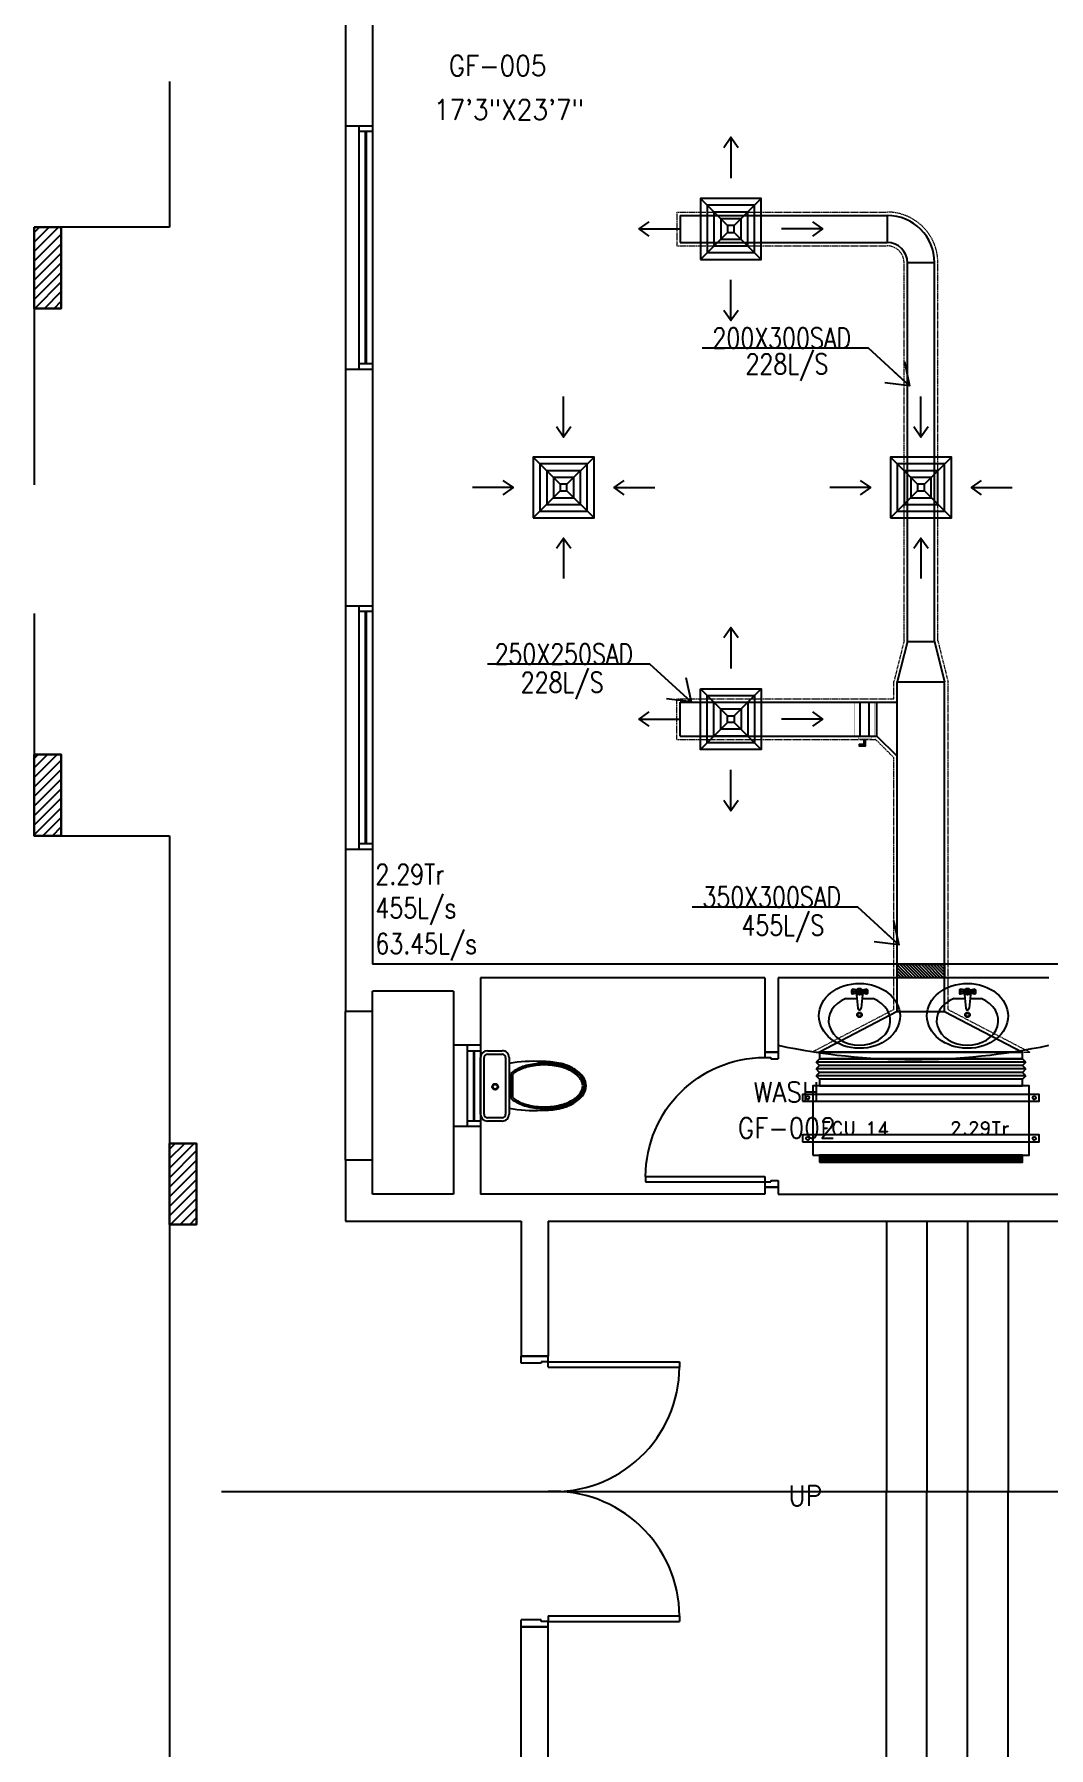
# Model space of a CAD drawing. Header units: millimetres. Extents: x -1288794 to 2153086, y -2701644 to -1428868.
# Drawn here: x 965609 to 973109, y -1493463 to -1480791 of the extents above; entities that cross this region are included whole.
import ezdxf

# ---------------------------------------------------------------- set-up
doc = ezdxf.new("R2010")
doc.units = ezdxf.units.MM
doc.header["$LTSCALE"] = 100
doc.linetypes.add('DASHED2', pattern=[9.524999999999999, 6.349999999999999, -3.174999999999999])
doc.linetypes.add('HIDDEN', pattern=[9.524999999999999, 6.349999999999999, -3.174999999999999])
for name, color, linetype in [('A-ANNO-TEXT', 8, 'Continuous'), ('A-DOOR', 4, 'Continuous'), ('A-FLOR-OVHD', 4, 'DASHED2'), ('A-FLOR-PFIX', 8, 'Continuous'), ('A-FLOR-SPCL', 8, 'Continuous'), ('A-GLAZ', 5, 'Continuous'), ('A-WALL-FULL', 8, 'Continuous'), ('AC- VD', 5, 'Continuous'), ('AC-FD', 1, 'Continuous'), ('AC-HLTEXT', 100, 'Continuous'), ('AC-SAD', 3, 'Continuous'), ('AC-SAD TEXT', 3, 'Continuous'), ('FCU-AC', 160, 'Continuous'), ('L1-E014-C22-VAC (08-08-2010)$0$ETA-AC-DAMPER', 4, 'Continuous'), ('RAD RIGHT', 1, 'Continuous'), ('S-COL- HACT.', 9, 'Continuous'), ('S-COL.', 8, 'Continuous'), ('SAD RIGHT', 3, 'Continuous')]:
    doc.layers.add(name, color=color, linetype=linetype)
doc.layers.add('INSULATION', color=1, linetype='Continuous', lineweight=5)
doc.styles.add('ROMAND', font='romand')
doc.styles.add('ROMANS', font='romans.shx', dxfattribs={"width": 0.8})
doc.styles.add('SIMPLEX', font='simplex.shx', dxfattribs={"width": 0.8})
doc.dimstyles.new('100 of DIM2', dxfattribs={"dimscale": 0, "dimtxt": 200, "dimasz": 150, "dimexe": 75, "dimexo": 200, "dimgap": 75, "dimtad": 1, "dimdec": 0, "dimrnd": 5, "dimzin": 0, "dimdsep": 46, "dimtxsty": 'ROMANS', "dimblk": 'ARCHTICK', "dimcen": 100, "dimclrd": 94, "dimclre": 94, "dimclrt": 2, "dimadec": 0, "dimazin": 0, "dimtfac": 1, "dimtdec": 0, "dimtofl": 0, "dimtmove": 2, "dimatfit": 3, "dimldrblk": 'OPEN90', "dimfxl": 75, "dimtolj": 1, "dimtzin": 0, "dimarcsym": 0})
pattern_1 = [(45, (2089964.023400462, -1109556.6492245), (-35.35533905932737, 35.35533905932738), [])]

# ---------------------------------------------------------------- blocks, each defined once
blk = doc.blocks.new('D-200-DOUBLE')
for p, q in [((40, 200), (40, 1170)), ((40, 1170), (80, 1170)), ((80, 200), (80, 1170)), ((1920, 200), (1920, 1170)), ((1920, 1170), (1960, 1170)), ((1960, 200), (1960, 1170)), ((80, 200), (0, 200)), ((0, 200), (0, 0)), ((40, 200), (40, 148)), ((40, 148), (50, 148)), ((50, 148), (50, 0)), ((1920, 200), (1960, 200)), ((1950, 148), (1950, 0)), ((1960, 148), (1950, 148)), ((2000, 200), (1960, 200)), ((1960, 200), (1960, 148)), ((2000, 200), (2000, 0)), ((50, 0), (0, 0)), ((2000, 0), (1950, 0))]:
    blk.add_line(p, q)
at = {"linetype": 'Continuous'}
for centre, radius, start, end in [((72.51054364072297, 241.6079382984178), 928.422270406668, 357.4313864845192, 89.53779771543651), ((1927.489456359277, 241.6079382984178), 928.4222704066677, 90.4622022845635, 182.5686135154807)]:
    blk.add_arc(centre, radius, start, end, dxfattribs=at)
blk = doc.blocks.new('D-100-R1')
for p, q in [((-80.00000000005821, 979.9999999999707), (-80, 100.0000000000291)), ((-80.00000000005821, 979.9999999999707), (-40.00000000004365, 979.9999999999707)), ((-40.00000000004365, 979.9999999999707), (-40, 55.0000000000291)), ((-1000, 100), (-1000, -5.82077e-11)), ((-1000, 100), (-960, 100)), ((-960, 100), (-960, 54.9999999999709)), ((-960, 54.9999999999709), (-950, 55)), ((-950, 55), (-950, -5.82077e-11)), ((-80, 100.0000000000291), (0, 100.0000000000582)), ((-50, 55.0000000000291), (-50, 0)), ((-50, 55.0000000000291), (-40, 55.0000000000291)), ((-50, 0), (0, 0)), ((0, 100.0000000000582), (0, 0)), ((-1000, -5.82077e-11), (-950, -5.82077e-11))]:
    blk.add_line(p, q)
at = {"linetype": 'Continuous'}
blk.add_arc((-80, 100), 880, 90.00000000000378, 180, dxfattribs=at)
blk = doc.blocks.new('WC-1')
for p, q in [((-210, 6.45741e-11), (210, -6.45741e-11)), ((-260.0000000000582, -159.9999999999113), (-260.0000000000155, -49.99999999992041)), ((-235.0000000000582, -159.9999999999281), (-235.0000000000155, -49.99999999992815)), ((-210.0000000000073, -24.99999999993543), (209.9999999999927, -25.00000000006457)), ((234.9999999999845, -50.00000000006276), (234.99999999996, -160.0000000000627)), ((259.9999999999845, -50.00000000007048), (259.99999999996, -160.0000000000705)), ((209.9999999999527, -185.0000000000646), (-210.0000000000655, -184.9999999999354)), ((209.9999999999445, -210.0000000000646), (-210.0000000000737, -209.9999999999354)), ((91.47615770909852, -222.5000000000282), (-91.47615771196342, -222.4999999999718)), ((85.75415153929588, -235.0000000000264), (-85.75415153759332, -234.9999999999736))]:
    blk.add_line(p, q)
for radius in [22.10058430915524, 17.10058430915523]:
    blk.add_circle((-6.103973758987193, -107.4929482146744), radius)
for centre, radius, start, end in [((-210.0000000000155, -49.99999999993542), 50, 89.99999999998244, 179.9999999999824), ((-210.0000000000155, -49.99999999993542), 25, 89.99999999998244, 179.9999999999824), ((209.9999999999845, -50.00000000006457), 50, 359.9999999999894, 89.99999999998244), ((209.9999999999845, -50.00000000006457), 25, 359.9999999999894, 89.99999999998244), ((-210.0000000000582, -159.9999999999354), 50, 179.9999999999792, 269.9999999999824), ((-210.0000000000582, -159.9999999999354), 25, 179.9999999999792, 269.9999999999824), ((722.2740576860797, -383.2329258520217), 904.0616061515724, 168.9528762463656, 184.063166162121), ((68.55654542101274, -364.5079877878317), 213.9549828051977, 138.4151582942605, 149.8586144479058), ((68.55654542100363, -364.5079877878317), 201.4549828051949, 139.9943486805204, 149.8586144479042), ((-68.55654542114553, -364.5079877877533), 201.4549828051043, 30.14138555206289, 40.00565131911324), ((-68.55654542114553, -364.5079877877352), 213.9549828050913, 30.14138555205902, 41.58484170619487), ((209.99999999996, -160.0000000000646), 25, 269.9999999999824, 359.9999999999884), ((209.99999999996, -160.0000000000646), 50, 269.9999999999824, 359.9999999999884), ((352.1246317655295, -470.000000000117), 519.6246317656733, 166.4765809054962, 179.9999999999812), ((352.1246317655387, -470.0000000001262), 507.1246317656823, 166.4765809054951, 179.9999999999801), ((178.1919626198178, -428.1672622903807), 340.7320624944951, 149.8586144479107, 166.4765809055045), ((178.1919626198178, -428.1672622903625), 328.2320624944887, 149.858614447914, 166.4765809055076), ((-178.1919626200979, -428.1672622902533), 328.2320624945077, 13.5234190944571, 30.14138555205006), ((-178.1919626200888, -428.1672622902715), 340.7320624945054, 13.52341909446088, 30.14138555205409), ((-352.1246317658261, -469.9999999999102), 507.1246317656823, 359.9999999999848, 13.52341909446973), ((-352.1246317658261, -469.999999999901), 519.6246317656824, 359.9999999999836, 13.52341909446853), ((352.1246317655295, -470.0000000001081), 532.1246317656733, 177.5541293824439, 179.9999999999824), ((352.1246317654022, -470.0000000001081), 532.1246317655459, 179.9999999999824, 193.523419094469), ((352.1246317654022, -470.0000000000898), 519.6246317655459, 179.9999999999836, 193.5234190944703), ((352.1246317654022, -470.0000000000807), 507.1246317655458, 179.9999999999849, 193.5234190944715), ((-352.1246317660534, -469.9999999998647), 507.1246317659097, 346.4765809054981, 359.99999999998), ((-352.1246317660625, -469.9999999998738), 519.6246317659188, 346.4765809054994, 359.9999999999814), ((-352.1246317660716, -469.9999999998921), 532.1246317659279, 346.4765809055007, 359.9999999999824), ((-352.1246317658261, -469.9999999998921), 532.1246317656824, 359.9999999999824, 2.445870617514181), ((178.1919626197104, -511.8327377097467), 353.2320624944095, 193.5234190944576, 210.1413855520581), ((178.1919626197286, -511.8327377097648), 340.7320624944198, 193.5234190944536, 210.1413855520537), ((178.1919626197468, -511.832737709783), 328.2320624944313, 193.5234190944496, 210.1413855520493), ((-178.1919626202598, -511.8327377095465), 328.2320624946647, 329.8586144479149, 346.4765809054953), ((-178.1919626202598, -511.8327377095283), 340.7320624946722, 329.8586144479113, 346.476580905492), ((-178.1919626202507, -511.8327377095101), 353.2320624946706, 329.8586144479074, 346.4765809054887), ((68.55654542087541, -575.4920122122558), 226.4549828051087, 210.1413855520583, 234.4971620979831), ((68.55654542087541, -575.4920122122468), 213.954982805112, 210.1413855520589, 234.4971620979841), ((68.55654542087541, -575.4920122122284), 201.4549828051248, 210.1413855520627, 234.497162097987), ((-2.055458e-10, -671.5946751609408), 108.4053248390518, 234.4971620979795, 269.9999999999824), ((-2.055458e-10, -671.5946751609408), 95.90532483905179, 234.4971620979795, 269.9999999999824), ((-2.055458e-10, -671.5946751609408), 83.40532483905234, 234.4971620979796, 269.9999999999824), ((-2.055458e-10, -671.5946751609498), 83.40532483905031, 269.9999999999824, 305.5028379019857), ((-2.055458e-10, -671.5946751609498), 95.90532483905048, 269.9999999999824, 305.5028379019858), ((-2.055458e-10, -671.5946751609498), 108.4053248390506, 269.9999999999824, 305.5028379019859), ((-68.55654542121921, -575.4920122122047), 201.4549828051104, 305.5028379019778, 329.8586144479044), ((-68.55654542121921, -575.4920122122047), 213.954982805105, 305.502837901979, 329.8586144479049), ((-68.55654542122828, -575.4920122122139), 226.4549828051069, 305.502837901982, 329.8586144479068)]:
    blk.add_arc(centre, radius, start, end)
at = {"linetype": 'Continuous', "ltscale": 50}
blk.add_arc((-722.274057685634, -383.2329258515035), 904.0616061509076, 355.9368338378321, 11.04712375360263, dxfattribs=at)
blk = doc.blocks.new('W-180')
for p, q in [((1800, 100.000000000007), (0, 100)), ((1800, 6.9917e-12), (0, 0)), ((40, 0), (40, 100)), ((1759.999999999854, 100.0000000000064), (1760, 7.5318e-12))]:
    blk.add_line(p, q)
at = {"linetype": 'Continuous'}
for p, q in [((1759.999999999923, 53.0000000000036), (40, 52.99999999998624)), ((1759.999999999932, 47.00000000000357), (40, 46.99999999998624))]:
    blk.add_line(p, q, dxfattribs=at)
blk = doc.blocks.new('W-60')
for p, q in [((600, 99.99999999997908), (0, 100)), ((600, -2.09468e-11), (0, 0)), ((40, 0), (40, 100)), ((559.9999999998544, 99.99999999997853), (560, -2.04068e-11))]:
    blk.add_line(p, q)
at = {"linetype": 'Continuous'}
for p, q in [((559.9999999999229, 52.99999999997565), (40, 52.99999999998624)), ((559.9999999999317, 46.99999999997564), (40, 46.99999999998624))]:
    blk.add_line(p, q, dxfattribs=at)
blk = doc.blocks.new('LAV-2')
for p, q in [((-21.34875416864852, 393.0223818720178), (-54.61699869757467, 399.0098939796108)), ((-24.27464618104532, 385.2106568033468), (-48.67820199020825, 380.9896083639896)), ((-24.30389807283536, 376.602799204485), (-48.67820199020825, 380.9896083639896)), ((-24.67834056851462, 380.9080501665819), (-13.09757754981437, 257.5201785070277)), ((-18.67837521309229, 380.8876606172302), (17.32141691944598, 380.7653233211183)), ((-0.7396477948790557, 362.8265959029048), (-0.6173104987672554, 398.8263880354434)), ((23.3213822748683, 380.7449337717662), (10.90228387187926, 257.4386203096198)), ((53.38237770004016, 398.642882091276), (20.07420755550229, 392.8816151388209)), ((47.32124369656194, 380.6633755743586), (22.91768788739901, 376.4423271350016)), ((47.32124369656194, 380.6633755743586), (22.94693977918905, 385.0501847338635)), ((-102.4016157470596, 329.8240741794511), (-23.19949463458506, 329.5549233653956)), ((-21.4311658491486, 368.7713687995273), (-54.73933599368647, 363.0101018470722)), ((53.26004040392836, 362.6430899587374), (19.9917958750022, 368.6306020663303)), ((21.49355013882705, 329.4030439814135), (100.695671253504, 329.1338931681888))]:
    blk.add_line(p, q)
for centre, radius in [((-0.6784791468231556, 380.8264919691742), 24), ((-0.6784791468231556, 380.8264919691742), 18), ((-1.26076323381676, 209.479676565428), 18), ((-1.26076323381676, 209.479676565428), 13.2)]:
    blk.add_circle(centre, radius)
blk.add_arc((-1.097646839002481, 257.4793994083239), 12, 179.8052937712386, 359.8052937712387)
for centre, major_axis, ratio in [((-1.287189565247899, 201.7032872824398), (-299.9982677711542, 1.019477467550666), 0.8000000000000002), ((53.32120905198426, 380.6429860250066), (0.0611686480558419, 17.99989606626924), 0.3333333333333334)]:
    blk.add_ellipse(centre, major_axis=major_axis, ratio=ratio)
at = {"extrusion": (0, 0, -1)}
blk.add_ellipse((-54.67816734563058, 381.0099979133417), major_axis=(0.0611686480558419, 17.99989606626924), ratio=0.3333333333333334, dxfattribs=at)
blk.add_ellipse((-1.407939387345322, 166.1706358862742), major_axis=(-227.9986835060767, 0.7748028754911342), ratio=0.8, start_param=5.174000287769004, end_param=10.53396298017996)
for points, knots in [([(-54.73102309851856, 365.4563100461805), (-54.8148918814306, 365.5174451857354), (-54.94877173145542, 365.6364603109087), (-55.26478800947916, 366.0158131676795), (-55.44635215342823, 366.2746960428678), (-55.98316868909424, 367.2035457522713), (-56.3498731980555, 368.0341246319776), (-57.01158717531615, 370.0377746866548), (-57.30902578777932, 371.2105942622033), (-57.79374378804459, 373.786741052412), (-57.98155582644067, 375.1901467350735), (-58.29656485787673, 378.9278265684829), (-58.32981911139322, 381.344352206413), (-58.07110891878801, 386.0069764071028), (-57.77855090955746, 388.2520224383798), (-57.06889705297617, 391.5387666347568), (-56.71720567090343, 392.7389135621428), (-56.04603840177114, 394.4779038033372), (-55.73721855155199, 395.1052595778408), (-55.22080469029135, 395.9404465782249), (-55.00586730735122, 396.2088487349866), (-54.75201238238842, 396.4647172014031), (-54.67858743173529, 396.5254027620614), (-54.62531159270765, 396.5636857805724)], [3.378318232220281, 3.378318232220281, 3.378318232220281, 3.378318232220281, 3.519844229534538, 3.519844229534538, 3.661370226848798, 3.661370226848798, 3.925950768732078, 3.925950768732078, 4.190531310615359, 4.190531310615359, 4.455111852498638, 4.455111852498638, 4.867369708964468, 4.867369708964468, 5.279627565430297, 5.279627565430297, 5.565784647371104, 5.565784647371104, 5.785568281380184, 5.785568281380184, 5.956999523659812, 5.956999523659812, 6.046459728541723, 6.046459728541723, 6.046459728541723, 6.046459728541723]), ([(-54.62531159270765, 396.5636857805724), (-54.54144280979781, 396.5025506410178), (-54.40756295984066, 396.3835355157748), (-54.0915466818169, 396.0041826590039), (-53.90998253776306, 395.7452997837453), (-53.37316599536098, 394.8164500626542), (-53.00646147924017, 393.9858711627369), (-52.3447474917466, 391.9822210564761), (-52.04730887607257, 390.8094014495542), (-51.56259087474428, 388.2332545922163), (-51.37477883852881, 386.8298488737993), (-51.05976982244864, 383.0921689818381), (-51.02651558209001, 380.6756433264907), (-51.28522580365642, 376.0130191125579), (-51.57778382876458, 373.7679730853163), (-52.28743770209439, 370.4812289554928), (-52.63912908246675, 369.2810820755288), (-53.31029634364277, 367.542091904716), (-53.61911618930207, 366.91473615667), (-54.13553003840897, 366.0795491973861), (-54.35046741452134, 365.811147056457), (-54.60432232190179, 365.555278614428), (-54.67774726428871, 365.4945930612855), (-54.73102309855349, 365.4563100461808)], [0.2367255786379103, 0.2367255786379103, 0.2367255786379103, 0.2367255786379103, 0.378251575953735, 0.378251575953735, 0.5197775732695598, 0.5197775732695598, 0.7843581202307773, 0.7843581202307773, 1.048938667191994, 1.048938667191994, 1.313519214153212, 1.313519214153212, 1.725777073084578, 1.725777073084578, 2.138034932015945, 2.138034932015945, 2.42419200805428, 2.42419200805428, 2.643975638601967, 2.643975638601967, 2.815406878016951, 2.815406878016951, 2.904867074960167, 2.904867074960167, 2.904867074960167, 2.904867074960167]), ([(53.37406480490717, 396.1966738922376), (53.2897824554744, 396.1361101769506), (53.15509681406292, 396.0180077118678), (52.83650957180906, 395.6408114141816), (52.65319012965593, 395.3831685147309), (52.11007307978397, 394.4579887080429), (51.73773202262418, 393.6299212903255), (51.06241555600973, 391.6308147850381), (50.75701276834479, 390.4600438007027), (50.2547972388198, 387.8872508177193), (50.05745132539341, 386.4851539730302), (49.71704652867081, 382.7497013593102), (49.66736919482318, 380.333457528494), (49.89438402194537, 375.6691826858883), (50.17167688588633, 373.422200146994), (50.85897608726046, 370.1307087824834), (51.20250257394473, 368.9281993590429), (51.86183532656759, 367.184687779507), (52.16638423058285, 366.5552476340268), (52.67710982329917, 365.7165701695316), (52.89021804611511, 365.446713410726), (53.14232808634951, 365.1891255592242), (53.21533888490993, 365.1279423767468), (53.26835329906135, 365.0892981578456)], [0.2367255786379103, 0.2367255786379103, 0.2367255786379103, 0.2367255786379103, 0.378251575953735, 0.378251575953735, 0.5197775732695598, 0.5197775732695598, 0.7843581202307773, 0.7843581202307773, 1.048938667191994, 1.048938667191994, 1.313519214153212, 1.313519214153212, 1.725777073084578, 1.725777073084578, 2.138034932015945, 2.138034932015945, 2.42419200805428, 2.42419200805428, 2.643975638601967, 2.643975638601967, 2.815406878016951, 2.815406878016951, 2.904867074960167, 2.904867074960167, 2.904867074960167, 2.904867074960167]), ([(53.26835329902642, 365.0892981578456), (53.35263564845917, 365.1498618731326), (53.48732128994051, 365.2679643381453), (53.80590853219654, 365.6451606358316), (53.98922797424274, 365.9028035352126), (54.53234501730221, 366.827983330259), (54.90468606716277, 367.6560507278148), (55.58000252319507, 369.6551571815893), (55.88540530743303, 370.8259281345738), (56.38762083543879, 373.3987210504367), (56.5849667508035, 374.8008178593563), (56.92537156248472, 378.5362704144218), (56.97504890936798, 380.9525142277312), (56.7480341111197, 385.6167890568975), (56.47074126308252, 387.8637715997188), (55.78344207890878, 391.155263030668), (55.43991559084935, 392.3577725015411), (54.78058283074606, 394.1012841515107), (54.47603392234995, 394.7307243234789), (53.96530831776144, 395.5694018291557), (53.75220008822252, 395.8392586038402), (53.50009003057603, 396.0968464798485), (53.42707922379741, 396.1580296698974), (53.37406480490717, 396.1966738922376)], [3.378318232220281, 3.378318232220281, 3.378318232220281, 3.378318232220281, 3.519844229534538, 3.519844229534538, 3.661370226848798, 3.661370226848798, 3.925950768732078, 3.925950768732078, 4.190531310615359, 4.190531310615359, 4.455111852498638, 4.455111852498638, 4.867369708964468, 4.867369708964468, 5.279627565430297, 5.279627565430297, 5.565784647371104, 5.565784647371104, 5.785568281380184, 5.785568281380184, 5.956999523659812, 5.956999523659812, 6.046459728541723, 6.046459728541723, 6.046459728541723, 6.046459728541723])]:
    blk.add_open_spline(points, degree=3, knots=knots)
blk = doc.blocks.new('_ArchTick')
at = {"color": 0, "linetype": 'ByBlock', "const_width": 0.15}
blk.add_lwpolyline([(-0.5, -0.5), (0.5, 0.5)], dxfattribs=at)
blk = doc.blocks.new('*U355')
at = {"layer": 'L1-E014-C22-VAC (08-08-2010)$0$ETA-AC-DAMPER', "color": 5}
for p, q in [((-32.98793067515362, 0), (-32.98793067509541, 249.999999999921)), ((32.98793068795931, 0), (32.98793068801752, 249.999999999921))]:
    blk.add_line(p, q, dxfattribs=at)
for points, const_width in [([(1.164153e-10, 0), (1.74623e-10, 264.0477791676321)], 1.500000000003199), ([(-90.75000000494767, 249.999999999921), (90.75000000506407, 249.999999999921)], 1.815000000003873), ([(-90.75000000500583, 0), (90.75000000500583, 0)], 1.815000000003873), ([(-47.8157843524823, 0), (-47.8157843524823, -20.16960016451776), (48.18848804885057, -20.16960016451776), (48.18848804885057, 0)], 1.500000000003199)]:
    blk.add_lwpolyline(points, dxfattribs=dict(at, const_width=const_width))
at = {"layer": 'L1-E014-C22-VAC (08-08-2010)$0$ETA-AC-DAMPER', "color": 5, "const_width": 1.815000000003873}
blk.add_lwpolyline([(75.00000000017462, 249.999999999921), (75.00000000011643, 0), (-74.99999999988357, 0), (-74.99999999982538, 249.999999999921)], close=True, dxfattribs=at)
at = {"layer": 'L1-E014-C22-VAC (08-08-2010)$0$ETA-AC-DAMPER', "color": 5}
blk.add_lwpolyline([(5.687398128095082, -20.16960016451776), (5.687398128095082, -61.65468423324636), (40.11141208291518, -61.65468423324636), (40.11141208291518, -71.6238728290773), (-5.687398128095082, -71.6238728290773), (-5.687398128095082, -20.16960016451776)], dxfattribs=at)
blk = doc.blocks.new('fcu 2.5 tr')
h = blk.add_hatch()
h.set_pattern_fill('NET', color=3)
h.set_pattern_definition([(0, (0, 0), (0, 3.175), []), (90, (0, 0), (-3.175, 1.944126793646423e-16), [])])
h.paths.add_polyline_path([(83171.5397817109, -1587743.071305068), (81671.5397817109, -1587743.071305068), (81671.5397817109, -1587793.071305068), (83171.5397817109, -1587793.071305068)])
at = {"layer": 'FCU-AC'}
for p, q in [((81671.5397817109, -1587030.071305068), (81646.5397817109, -1587055.071305068)), ((83196.5397817109, -1587055.071305068), (81646.5397817109, -1587055.071305068)), ((81671.5397817109, -1587080.071305068), (81646.5397817109, -1587055.071305068)), ((83171.5397817109, -1587030.071305068), (81671.5397817109, -1587030.071305068)), ((83196.5397817109, -1587055.071305068), (83171.5397817109, -1587030.071305068)), ((83196.5397817109, -1587055.071305068), (83171.5397817109, -1587080.071305068)), ((81671.5397817109, -1587080.071305068), (81646.5397817109, -1587105.071305068)), ((83196.5397817109, -1587105.071305068), (81646.5397817109, -1587105.071305068)), ((81671.5397817109, -1587130.071305068), (81646.5397817109, -1587105.071305068)), ((81671.5397817109, -1587130.071305068), (81646.5397817109, -1587155.071305068)), ((83196.5397817109, -1587155.071305068), (81646.5397817109, -1587155.071305068)), ((81671.5397817109, -1587180.071305068), (81646.5397817109, -1587155.071305068)), ((83171.5397817109, -1587080.071305068), (81671.5397817109, -1587080.071305068)), ((83171.5397817109, -1587080.071305068), (81671.5397817109, -1587080.071305068)), ((83171.5397817109, -1587130.071305068), (81671.5397817109, -1587130.071305068)), ((83171.5397817109, -1587130.071305068), (81671.5397817109, -1587130.071305068)), ((83196.5397817109, -1587105.071305068), (83171.5397817109, -1587080.071305068)), ((83196.5397817109, -1587105.071305068), (83171.5397817109, -1587130.071305068)), ((83196.5397817109, -1587155.071305068), (83171.5397817109, -1587130.071305068)), ((83196.5397817109, -1587155.071305068), (83171.5397817109, -1587180.071305068))]:
    blk.add_line(p, q, dxfattribs=at)
at = {"layer": 'FCU-AC', "color": 1}
for p, q in [((83171.5397817109, -1586980.071305068), (81671.5397817109, -1586980.071305068)), ((81671.5397817109, -1586980.071305068), (81671.5397817109, -1587030.071305068)), ((81671.5397817109, -1587030.071305068), (83171.5397817109, -1587030.071305068)), ((83171.5397817109, -1587030.071305068), (83171.5397817109, -1586980.071305068)), ((83171.5397817109, -1587180.071305068), (81671.5397817109, -1587180.071305068)), ((81671.5397817109, -1587180.071305068), (81671.5397817109, -1587230.071305068)), ((83171.5397817109, -1587230.071305068), (83171.5397817109, -1587180.071305068)), ((81671.5397817109, -1587230.071305068), (83171.5397817109, -1587230.071305068))]:
    blk.add_line(p, q, dxfattribs=at)
at = {"layer": 'FCU-AC', "color": 6}
for points in [[(81546.5397817109, -1587343.071305068), (83296.5397817109, -1587343.071305068), (83296.5397817109, -1587293.071305068), (81546.5397817109, -1587293.071305068)], [(81546.5397817109, -1587643.071305068), (83296.5397817109, -1587643.071305068), (83296.5397817109, -1587593.071305068), (81546.5397817109, -1587593.071305068)]]:
    blk.add_lwpolyline(points, close=True, dxfattribs=at)
at = {"layer": 'FCU-AC'}
blk.add_lwpolyline([(81621.5397817109, -1587743.071305068), (83221.5397817109, -1587743.071305068), (83221.5397817109, -1587230.071305068), (81621.5397817109, -1587230.071305068)], close=True, dxfattribs=at)
at = {"layer": 'FCU-AC', "color": 3}
blk.add_lwpolyline([(81671.5397817109, -1587793.071305068), (83171.5397817109, -1587793.071305068), (83171.5397817109, -1587743.071305068), (81671.5397817109, -1587743.071305068)], close=True, dxfattribs=at)
at = {"layer": 'FCU-AC', "color": 6}
for centre in [(81584.0397817109, -1587318.071305068), (83259.0397817109, -1587318.071305068), (81584.0397817109, -1587618.071305068), (83259.0397817109, -1587618.071305068)]:
    blk.add_circle(centre, 12.5, dxfattribs=at)
blk = doc.blocks.new('SD RIGHT')
at = {"layer": 'SAD RIGHT'}
for p, q in [((-225.0000000130385, 224.9999989583157), (-25.00000001303852, 24.9999989583157)), ((225, 224.9999989583157), (24.99999902606942, 24.99999993224628)), ((-25, -25.0000010416843), (-225, -225.0000010416843)), ((225, -224.9999988633208), (24.99999902606942, -24.99999983725138))]:
    blk.add_line(p, q, dxfattribs=at)
for points in [[(-225, -225.0000010416843), (225, -225.0000010416843), (225, 224.9999989583157), (-225, 224.9999989583157)], [(-175, -175.0000010416843), (175, -175.0000010416843), (175, 174.9999989583157), (-175, 174.9999989583157)], [(-125, -125.0000010416843), (125, -125.0000010416843), (125, 124.9999989583157), (-125, 124.9999989583157)], [(-75, -75.0000010416843), (75, -75.0000010416843), (75, 74.9999989583157), (-75, 74.9999989583157)], [(-25, -25.0000010416843), (25, -25.0000010416843), (25, 24.9999989583157), (-25, 24.9999989583157)]]:
    blk.add_lwpolyline(points, close=True, dxfattribs=at)
for points in [[(-2.218100628785588e-06, 677.8050755678596), (-7.435058485549817e-07, 375.0000000409782)], [(-677.8050755268814, -1.041684299707413e-06), (-375, -1.041684299707413e-06)], [(677.8050755268814, -1.041684299707413e-06), (375, -1.041684299707413e-06)], [(4.383425614766576e-06, -677.8050754859032), (2.908830834535969e-06, -374.9999999590218)]]:
    blk.add_leader(points, dimstyle='100 of DIM2', override={"dimscale": 1, "dimasz": 75, "dimtad": 0, "dimclrd": 256, "dimfxl": 0.2}, dxfattribs=at)
blk = doc.blocks.new('RAD RIGHT CENTER')
at = {"layer": 'RAD RIGHT'}
for p, q in [((-224.9999997179257, 224.999999381369), (-24.99999971792568, 24.99999938136898)), ((225.0000002820743, 224.999999381369), (25.00000028207432, 24.99999938136898)), ((-24.99999971792568, -25.00000061863102), (-224.9999997179257, -225.000000618631)), ((25.00000028207432, -25.00000061863102), (225.0000002820743, -225.000000618631))]:
    blk.add_line(p, q, dxfattribs=at)
for points in [[(-224.9999997179257, -225.000000618631), (225.0000002820743, -225.000000618631), (225.0000002820743, 224.999999381369), (-224.9999997179257, 224.999999381369)], [(-174.9999997179257, -175.000000618631), (175.0000002820743, -175.000000618631), (175.0000002820743, 174.999999381369), (-174.9999997179257, 174.999999381369)], [(-124.9999997179257, -125.000000618631), (125.0000002820743, -125.000000618631), (125.0000002820743, 124.999999381369), (-124.9999997179257, 124.999999381369)], [(-74.99999971792568, -75.00000061863102), (75.00000028207432, -75.00000061863102), (75.00000028207432, 74.99999938136898), (-74.99999971792568, 74.99999938136898)], [(-24.99999971792568, -25.00000061863102), (25.00000028207432, -25.00000061863102), (25.00000028207432, 24.99999938136898), (-24.99999971792568, 24.99999938136898)]]:
    blk.add_lwpolyline(points, close=True, dxfattribs=at)
for points in [[(2.820743247866631e-07, 373.4068821851683), (2.820743247866631e-07, 673.4068821851683)], [(-373.406882521725, -6.186310201883316e-07), (-673.406882521725, -6.186310201883316e-07)], [(373.4068830858737, -6.186310201883316e-07), (673.4068830858737, -6.186310201883316e-07)], [(2.820743247866631e-07, -373.4068834224304), (2.820743247866631e-07, -673.4068834224304)]]:
    blk.add_leader(points, dimstyle='100 of DIM2', override={"dimscale": 1, "dimasz": 75, "dimtad": 0, "dimclrd": 1, "dimfxl": 0.2}, dxfattribs=at)

msp = doc.modelspace()

# ---------------------------------------------------------------- hatches: boundary and pattern name
at = {"layer": 'AC-FD', "linetype": 'ByBlock'}
h = msp.add_hatch(dxfattribs=at)
h.set_pattern_fill('ANSI31', color=256, scale=5, angle=90, style=0)
h.set_pattern_definition([(135, (-619486.9297189284, -1549708.634524934), (-11.22532015133644, -11.22532015133644), [])])
h.paths.add_polyline_path([(972339.2670352967, -1487768.634524935), (972339.2670352962, -1487668.634524934), (971989.2670352962, -1487668.634524934), (971989.2670352962, -1487768.634524935)])
at = {"layer": 'S-COL- HACT.', "linetype": 'Continuous', "ltscale": 3}
h = msp.add_hatch(dxfattribs=at)
h.set_pattern_fill('ANSI31', color=256, scale=400, style=0)
h.set_pattern_definition(pattern_1)
h.paths.add_polyline_path([(965608.8403008429, -1482218.634524928), (965608.8403008429, -1482818.634524928), (965808.8403008429, -1482818.634524929), (965808.8403008429, -1482218.634524928)])
h = msp.add_hatch(dxfattribs=at)
h.set_pattern_fill('ANSI31', color=256, scale=400, style=0)
h.set_pattern_definition(pattern_1)
h.paths.add_polyline_path([(965608.8403008408, -1486118.634524959), (965608.8403008406, -1486718.634524959), (965808.8403008406, -1486718.634524959), (965808.8403008408, -1486118.634524959)])
h = msp.add_hatch(dxfattribs=at)
h.set_pattern_fill('ANSI31', color=256, scale=400, style=0)
h.set_pattern_definition(pattern_1)
h.paths.add_polyline_path([(966608.8403008438, -1488993.63452489), (966608.8403008438, -1489593.634524889), (966808.8403008438, -1489593.63452489), (966808.8403008438, -1488993.63452489)])

# ---------------------------------------------------------------- linework, layer by layer
at = {"layer": 'A-FLOR-OVHD', "linetype": 'Continuous', "ltscale": 3}
for p, q in [((965608.8403008431, -1486718.634525004), (966608.840300844, -1486718.634525003)), ((965608.8403008431, -1486718.634525004), (966608.840300844, -1486718.634525003)), ((966608.840300844, -1486718.634525003), (966608.8403008438, -1496418.634524864)), ((966608.840300844, -1486718.634525003), (966608.8403008438, -1496418.634524864))]:
    msp.add_line(p, q, dxfattribs=at)
at = {"layer": 'A-FLOR-OVHD', "ltscale": 3}
msp.add_lwpolyline([(989208.8403008438, -1472568.634524934), (980808.8403008422, -1472568.634524934), (980808.840300842, -1473868.634524935), (979508.840300842, -1473868.634524935), (979508.8403008424, -1472568.634524935), (975208.840300842, -1472568.634524934), (975208.840300842, -1472968.634524934), (973508.840300842, -1472968.634524934), (973508.840300842, -1472568.634524934), (966608.8403008447, -1472568.634524934), (966608.8403008443, -1482218.634524972), (965608.8403008431, -1482218.634524972), (965608.8403008431, -1486718.634525004)], dxfattribs=at)
at = {"layer": 'A-FLOR-SPCL', "ltscale": 3}
for p, q in [((971908.8403008436, -1489568.634524933), (971908.8403008438, -1491568.634524933)), ((972208.8403008436, -1489568.634524933), (972208.8403008438, -1491568.634524933)), ((972508.8403008436, -1489568.634524933), (972508.8403008438, -1491568.634524933)), ((972808.8403008436, -1489568.634524933), (972808.8403008438, -1491568.634524933)), ((971908.8403008436, -1493568.634524933), (971908.8403008438, -1491568.634524933)), ((972208.8403008436, -1493568.634524933), (972208.8403008438, -1491568.634524933)), ((972508.8403008436, -1493568.634524933), (972508.8403008438, -1491568.634524933)), ((972808.8403008436, -1493568.634524933), (972808.8403008438, -1491568.634524933))]:
    msp.add_line(p, q, dxfattribs=at)
msp.add_arc((972108.8403008452, -1483551.945992297), 4821.52991424229, 258.0297925189894, 281.9702074810107, dxfattribs=at)
at = {"layer": 'A-GLAZ', "ltscale": 3}
for p, q in [((967908.8403008445, -1481468.634524933), (967908.8403008436, -1483268.634524934)), ((967908.8403008445, -1485018.634524934), (967908.8403008436, -1486818.634524934)), ((967908.8403008436, -1489118.634524933), (967908.8403008436, -1488018.634524933)), ((968108.8403008434, -1489118.634524933), (968108.8403008434, -1488018.634524933)), ((968708.8403008436, -1488268.634524933), (968708.8403008436, -1488868.634524934))]:
    msp.add_line(p, q, dxfattribs=at)
at = {"layer": 'A-WALL-FULL', "ltscale": 3}
for p, q in [((967908.8403008434, -1480218.634524933), (967908.8403008434, -1481468.634524933)), ((968108.8403008434, -1480418.634524933), (968108.8403008436, -1481468.634524933)), ((967908.8403008436, -1481468.634524933), (968108.8403008434, -1481468.634524933)), ((967908.8403008438, -1481468.634524933), (968108.8403008436, -1481468.634524933)), ((965808.8403008429, -1482218.634524972), (965608.8403008431, -1482218.634524972)), ((965608.8403008431, -1482218.634524972), (965608.8403008431, -1482818.634524972, 5.2856838e-09)), ((965808.8403008431, -1482818.634524972), (965808.8403008434, -1482218.634524972)), ((965608.8403008431, -1482818.634524972, 5.2856838e-09), (965808.8403008431, -1482818.634524972)), ((967908.8403008436, -1483268.634524934), (968108.8403008436, -1483268.634524934)), ((967908.8403008436, -1483268.634524934), (967908.8403008436, -1485018.634524934)), ((968108.8403008434, -1483268.634524934), (968108.8403008436, -1485018.634524934)), ((967908.8403008436, -1485018.634524934), (968108.8403008436, -1485018.634524934)), ((965808.8403008429, -1486118.634525003, -5.2955845e-09), (965608.8403008431, -1486118.634525003, -5.2917893e-09)), ((965608.8403008431, -1486118.634525003, -5.2917893e-09), (965608.8403008431, -1486718.634525003)), ((965808.8403008431, -1486718.634525003, -5.2967083e-09), (965808.8403008434, -1486118.634525003, -5.2955845e-09)), ((965608.8403008431, -1486718.634525003), (965808.8403008431, -1486718.634525003, -5.2967083e-09)), ((967908.8403008436, -1486818.634524934), (967908.8403008436, -1488018.634524933)), ((967908.8403008436, -1486818.634524934), (968108.8403008436, -1486818.634524934)), ((968108.8403008436, -1486818.634524934), (968108.8403008436, -1487668.634524934)), ((973408.8403008431, -1487668.634524934), (968108.8403008436, -1487668.634524934)), ((968908.8403008438, -1487768.634524934), (968908.8403008438, -1488268.634524933)), ((971008.8403008434, -1487768.634524934), (968908.8403008438, -1487768.634524934)), ((971008.8403008434, -1487768.634524934), (971008.8403008434, -1488318.634524933)), ((971108.8403008436, -1487768.634524934), (971108.8403008434, -1488318.634524933)), ((973108.8403008436, -1487768.634524934), (971108.8403008436, -1487768.634524934)), ((968708.8403008436, -1487868.634524934), (968108.8403008436, -1487868.634524934)), ((968108.8403008434, -1488018.634524933), (968108.8403008434, -1487868.634524934)), ((968708.8403008436, -1487868.634524934), (968708.8403008436, -1488268.634524933)), ((968108.8403008434, -1488018.634524933), (967908.8403008436, -1488018.634524933)), ((968908.8403008438, -1488268.634524933), (968708.8403008436, -1488268.634524933)), ((971108.8403008434, -1488318.634524933), (971008.8403008434, -1488318.634524933)), ((968908.8403008438, -1488868.634524934), (968708.8403008436, -1488868.634524934)), ((968708.8403008436, -1488868.634524934), (968708.8403008436, -1489368.634524934)), ((968908.8403008438, -1488868.634524934), (968908.8403008438, -1489368.634524934)), ((966608.8403008438, -1489593.634524921), (966608.8403008438, -1488993.634524922)), ((966608.8403008438, -1488993.634524922), (966808.8403008438, -1488993.634524922)), ((966808.8403008438, -1488993.634524922), (966808.8403008438, -1489593.634524921)), ((968108.8403008434, -1489118.634524933), (967908.8403008436, -1489118.634524933)), ((967908.8403008436, -1489118.634524933), (967908.8403008436, -1489568.634524933)), ((968108.8403008434, -1489368.634524934), (968108.8403008434, -1489118.634524933)), ((971108.8403008434, -1489318.634524933), (971008.8403008434, -1489318.634524933)), ((971008.8403008434, -1489318.634524933), (971008.8403008434, -1489368.634524934)), ((971108.8403008434, -1489318.634524933), (971108.8403008434, -1489368.634524934)), ((968708.8403008436, -1489368.634524934), (968108.8403008434, -1489368.634524934)), ((971008.8403008434, -1489368.634524934), (968908.8403008438, -1489368.634524934)), ((971108.8403008436, -1489368.634524934), (973408.8403008436, -1489368.634524934)), ((966808.8403008438, -1489593.634524921, -5.2789632e-09), (966608.8403008438, -1489593.634524921)), ((967908.8403008436, -1489568.634524933), (969208.8403008438, -1489568.634524933)), ((969208.8403008438, -1489568.634524933), (969208.840300844, -1490568.634524933)), ((969408.8403008438, -1489568.634524933), (975658.8403008436, -1489568.634524934)), ((969408.8403008438, -1489568.634524933), (969408.840300844, -1490568.634524933)), ((969208.8403008438, -1490568.634524933), (969408.840300844, -1490568.634524933)), ((966992.7111920932, -1491568.634524933), (993408.8403008434, -1491568.634524933)), ((969208.8403008438, -1493568.634524933), (969208.840300844, -1492568.634524933)), ((969208.8403008438, -1492568.634524933), (969408.840300844, -1492568.634524933)), ((969208.8403008438, -1493568.634524933), (969208.840300844, -1492568.634524933)), ((969208.8403008438, -1492568.634524933), (969408.840300844, -1492568.634524933)), ((969408.8403008438, -1493568.634524933), (969408.840300844, -1492568.634524933)), ((969408.8403008438, -1493568.634524933), (969408.840300844, -1492568.634524933))]:
    msp.add_line(p, q, dxfattribs=at)
at = {"layer": 'A-WALL-FULL', "linetype": 'Continuous', "ltscale": 3}
msp.add_lwpolyline([(965608.8403008431, -1482218.634524928), (965808.8403008431, -1482218.634524928), (965808.8403008431, -1482818.634524972), (965608.8403008431, -1482818.634524972)], close=True, dxfattribs=at)
at = {"layer": 'A-WALL-FULL', "linetype": 'Continuous', "ltscale": 3, "elevation": -5.2776171e-09}
msp.add_lwpolyline([(965608.840300841, -1486118.63452496), (965808.8403008431, -1486118.63452496), (965808.8403008431, -1486718.634525003), (965608.840300841, -1486718.634525003)], close=True, dxfattribs=at)
at = {"layer": 'AC-FD', "linetype": 'ByBlock'}
msp.add_lwpolyline([(971989.2670352962, -1487768.634524935), (971989.2670352962, -1487668.634524934), (972339.2670352964, -1487668.634524934), (972339.2670352964, -1487768.634524935)], close=True, dxfattribs=at)
at = {"layer": 'AC-SAD'}
for p, q in [((970383.8403008436, -1482131.134524934), (971914.2670352962, -1482131.134524934)), ((970383.8403008436, -1482131.134524934), (970383.8403008436, -1482331.134524934)), ((971914.2670352962, -1482131.134524934), (971914.2670352962, -1482331.134524934, -1.364514375391345e-09)), ((970383.8403008436, -1482331.134524934), (971914.2670352962, -1482331.134524934)), ((972064.2670352962, -1485281.134524934), (972064.2670352962, -1482481.134524934)), ((972264.2670352962, -1482481.134524934, -1.364514375391345e-09), (972064.2670352962, -1482481.134524934, -1.364514375391345e-09)), ((972264.2670352962, -1485281.134524934), (972264.2670352962, -1482481.134524934)), ((972064.2670352962, -1485281.134524934), (971989.2670352963, -1485581.134524934)), ((972064.2670352962, -1485281.134524934), (972264.2670352963, -1485281.134524935)), ((972264.2670352963, -1485281.134524935), (972339.2670352963, -1485581.134524935)), ((971989.2670352963, -1485581.134524934), (972339.2670352963, -1485581.134524935)), ((971989.2670352962, -1488018.634524934), (971989.2670352963, -1485581.134524934)), ((972339.2670352964, -1488018.634524934), (972339.2670352963, -1485581.134524935)), ((970383.8403008436, -1485731.134524934), (971989.2670352962, -1485731.134524934)), ((970383.8403008436, -1485981.134524934), (970383.8403008436, -1485731.134524934)), ((971839.2670352963, -1485981.134524934), (971839.2670352963, -1485731.134524934)), ((970383.8403008436, -1485981.134524934), (971839.2670352962, -1485981.134524934)), ((971989.2670352963, -1486131.134524934), (971839.2670352963, -1485981.134524934)), ((971989.2670352963, -1488018.634524934), (971414.2663839908, -1488318.634524934)), ((971989.2670352963, -1488018.634524934), (972339.2670352963, -1488018.634524934)), ((972339.2670352963, -1488018.634524934), (972914.2663839908, -1488318.634524934)), ((971414.2663839908, -1488318.634524934), (972914.2663839908, -1488318.634524934))]:
    msp.add_line(p, q, dxfattribs=at)
for radius in [350, 150]:
    msp.add_arc((971914.2670352962, -1482481.134524934, -1.364514375391345e-09), radius, 0, 90, dxfattribs=at)
at = {"layer": 'INSULATION', "linetype": 'HIDDEN', "ltscale": 0.01}
for p, q in [((970358.8403008436, -1482106.134524934), (971914.2670352962, -1482106.134524934, -1.364514375391367e-09)), ((970358.8403008436, -1482106.134524934), (970358.8403008436, -1482356.134524934)), ((970358.8403008436, -1482356.134524934), (971914.2670352962, -1482356.134524934)), ((972039.2670352962, -1485278.056884294), (972039.2670352962, -1482481.134524934)), ((972289.2670352962, -1485278.056884294), (972289.2670352962, -1482481.134524934, -1.364514375391345e-09)), ((972039.2670352962, -1485278.056884294), (971964.2670352963, -1485578.056884294)), ((972289.2670352962, -1485278.056884294), (972364.2670352963, -1485578.056884294)), ((971964.2670352963, -1485706.134524934), (971964.2670352963, -1485578.056884294)), ((972364.2670352962, -1488003.479920329), (972364.2670352963, -1485578.056884294)), ((970358.8403008436, -1485706.134524934), (971964.2670352963, -1485706.134524934)), ((970358.8403008436, -1486006.134524934), (970358.8403008436, -1485706.134524934)), ((970358.8403008436, -1486006.134524934), (971828.9116962368, -1486006.134524934)), ((971964.2670352963, -1486141.489863994), (971828.9116962368, -1486006.134524934)), ((971964.2670352962, -1488003.479904448), (971964.2670352963, -1486141.489863994)), ((971964.2670352962, -1488003.479904448), (971360.2199951592, -1488318.634524934)), ((972364.2670352962, -1488003.479920329), (972968.3126765833, -1488318.634524934)), ((971414.2663839908, -1488318.634524934), (971360.2199951591, -1488318.634524934)), ((972914.2663839908, -1488318.634524934), (972968.3126765836, -1488318.634524934))]:
    msp.add_line(p, q, dxfattribs=at)
for radius in [375, 125]:
    msp.add_arc((971914.2670352962, -1482481.134524934, -1.364514375391345e-09), radius, 0, 90, dxfattribs=at)
at = {"layer": 'S-COL.', "linetype": 'Continuous', "ltscale": 3}
for points in [[(965608.8403008429, -1482218.634524959), (965608.8403008429, -1482818.63452496), (965808.8403008429, -1482818.63452496), (965808.8403008429, -1482218.63452496)], [(965608.8403008429, -1482218.634524928), (965608.8403008429, -1482818.634524928), (965808.8403008429, -1482818.634524929), (965808.8403008429, -1482218.634524928)], [(965608.8403008429, -1482218.634524928), (965608.8403008429, -1482818.634524928), (965808.8403008429, -1482818.634524929), (965808.8403008429, -1482218.634524928)], [(966608.8403008438, -1488993.634524921), (966608.8403008438, -1489593.634524921), (966808.8403008438, -1489593.634524921), (966808.8403008438, -1488993.634524921)], [(966608.8403008438, -1488993.63452489), (966608.8403008438, -1489593.634524889), (966808.8403008438, -1489593.63452489), (966808.8403008438, -1488993.63452489)], [(966608.8403008438, -1488993.63452489), (966608.8403008438, -1489593.634524889), (966808.8403008438, -1489593.63452489), (966808.8403008438, -1488993.63452489)]]:
    msp.add_lwpolyline(points, close=True, dxfattribs=at)
for points, elevation in [([(965608.8403008408, -1486118.634524991), (965608.8403008406, -1486718.634524991), (965808.8403008406, -1486718.634524991), (965808.8403008408, -1486118.634524991)], -5.2851135e-09), ([(965608.8403008408, -1486118.634524959), (965608.8403008406, -1486718.634524959), (965808.8403008406, -1486718.634524959), (965808.8403008408, -1486118.634524959)], -5.2893696e-09), ([(965608.8403008408, -1486118.634524959), (965608.8403008406, -1486718.634524959), (965808.8403008406, -1486718.634524959), (965808.8403008408, -1486118.634524959)], -5.2881325e-09)]:
    msp.add_lwpolyline(points, close=True, dxfattribs=dict(at, elevation=elevation))

# ---------------------------------------------------------------- block references
at = {"layer": 'A-DOOR', "ltscale": 3, "xscale": -1, "rotation": 90}
msp.add_blockref('D-100-R1', (971108.8403008434, -1489318.634524933), dxfattribs=at)
at = {"layer": 'A-DOOR', "ltscale": 3, "rotation": 270}
msp.add_blockref('D-200-DOUBLE', (969208.840300844, -1490568.634524933), dxfattribs=at)
at = {"layer": 'A-FLOR-PFIX', "ltscale": 3}
for p in [(971710.9452771484, -1488252.350886963), (972509.3098060752, -1488252.350886963)]:
    msp.add_blockref('LAV-2', p, dxfattribs=at)
at = {"layer": 'A-FLOR-PFIX', "ltscale": 3, "rotation": 90}
msp.add_blockref('WC-1', (968908.8403008438, -1488568.634524933), dxfattribs=at)
at = {"layer": 'A-GLAZ', "ltscale": 3, "rotation": 90}
for name, p in [('W-180', (968108.8403008445, -1483268.634524933)), ('W-180', (968108.8403008445, -1486818.634524933)), ('W-60', (968908.8403008438, -1488868.634524934))]:
    msp.add_blockref(name, p, dxfattribs=at)
at = {"layer": 'AC- VD', "xscale": -1}
msp.add_blockref('*U355', (971748.5170352913, -1485981.134524934), dxfattribs=at)
at = {"layer": 'FCU-AC', "color": 3}
msp.add_blockref('fcu 2.5 tr', (889742.7266022798, 98661.43678013352), dxfattribs=at)
at = {"layer": 'RAD RIGHT'}
for p in [(969522.1127865672, -1484143.634524315), (972164.2806677595, -1484143.634524316)]:
    msp.add_blockref('RAD RIGHT CENTER', p, dxfattribs=at)
at = {"layer": 'SAD RIGHT'}
msp.add_blockref('SD RIGHT', (970758.8403008436, -1482231.134523892), dxfattribs=at)
at = {"layer": 'SAD RIGHT', "xscale": -1, "rotation": 180}
msp.add_blockref('SD RIGHT', (970758.8403008436, -1485856.134525976), dxfattribs=at)

# ---------------------------------------------------------------- texts
at = {"layer": 'A-ANNO-TEXT', "style": 'ROMANS', "width": 0.9}
for s, p in [('GF-005', (968672.6204780368, -1481098.738483853)), ('17\'3"X23\'7"', (968562.4614649885, -1481423.860484581)), ('WASH', (970925.9243862589, -1488689.923225889)), ('GF-002', (970810.0450623778, -1488954.462321442)), ('UP', (971184.6021296564, -1491673.912489389))]:
    msp.add_text(s, height=150, dxfattribs=at).set_placement(p)
at = {"layer": 'AC-HLTEXT', "style": 'ROMAND'}
for s, p in [('FCU 14', (971423.1957083569, -1488931.634524934)), ('2.29Tr', (972379.7318242734, -1488931.634524934))]:
    msp.add_text(s, height=100, dxfattribs=at).set_placement(p)
at = {"layer": 'AC-SAD TEXT', "style": 'SIMPLEX', "width": 0.8}
for s, p in [('200X300SAD', (970623.162423453, -1483113.366485823)), ('228L/S', (970867.5539545367, -1483303.923928372)), ('250X250SAD', (969011.9802546719, -1485449.527902801)), ('228L/S', (969205.3888542479, -1485658.945148613)), ('2.29Tr', (968131.194550645, -1487079.800236897)), ('455L/s', (968131.194550645, -1487327.700934793)), ('350X300SAD', (970548.8979129434, -1487246.624620669)), ('455L/S', (970837.0402712949, -1487456.04186648)), ('63.45L/s', (968131.194550645, -1487590.779473184))]:
    msp.add_text(s, height=150, dxfattribs=at).set_placement(p)

# ---------------------------------------------------------------- leaders
at = {"layer": 'AC-SAD TEXT'}
for points in [[(972080.6698502084, -1483391.931190664), (971775.4876973616, -1483113.366485823), (970546.5761869837, -1483113.366485823)], [(970466.0943504343, -1485728.092607642), (970160.9121975874, -1485449.527902801), (968960.1271777512, -1485449.527902801)], [(972001.6032659464, -1487525.18932551), (971696.4211130996, -1487246.624620669), (970473.430691312, -1487246.624620669)]]:
    msp.add_leader(points, dimstyle='100 of DIM2', override={"dimscale": 1, "dimtad": 0, "dimfxl": 0.2}, dxfattribs=at)

doc.saveas('drawing.dxf')
